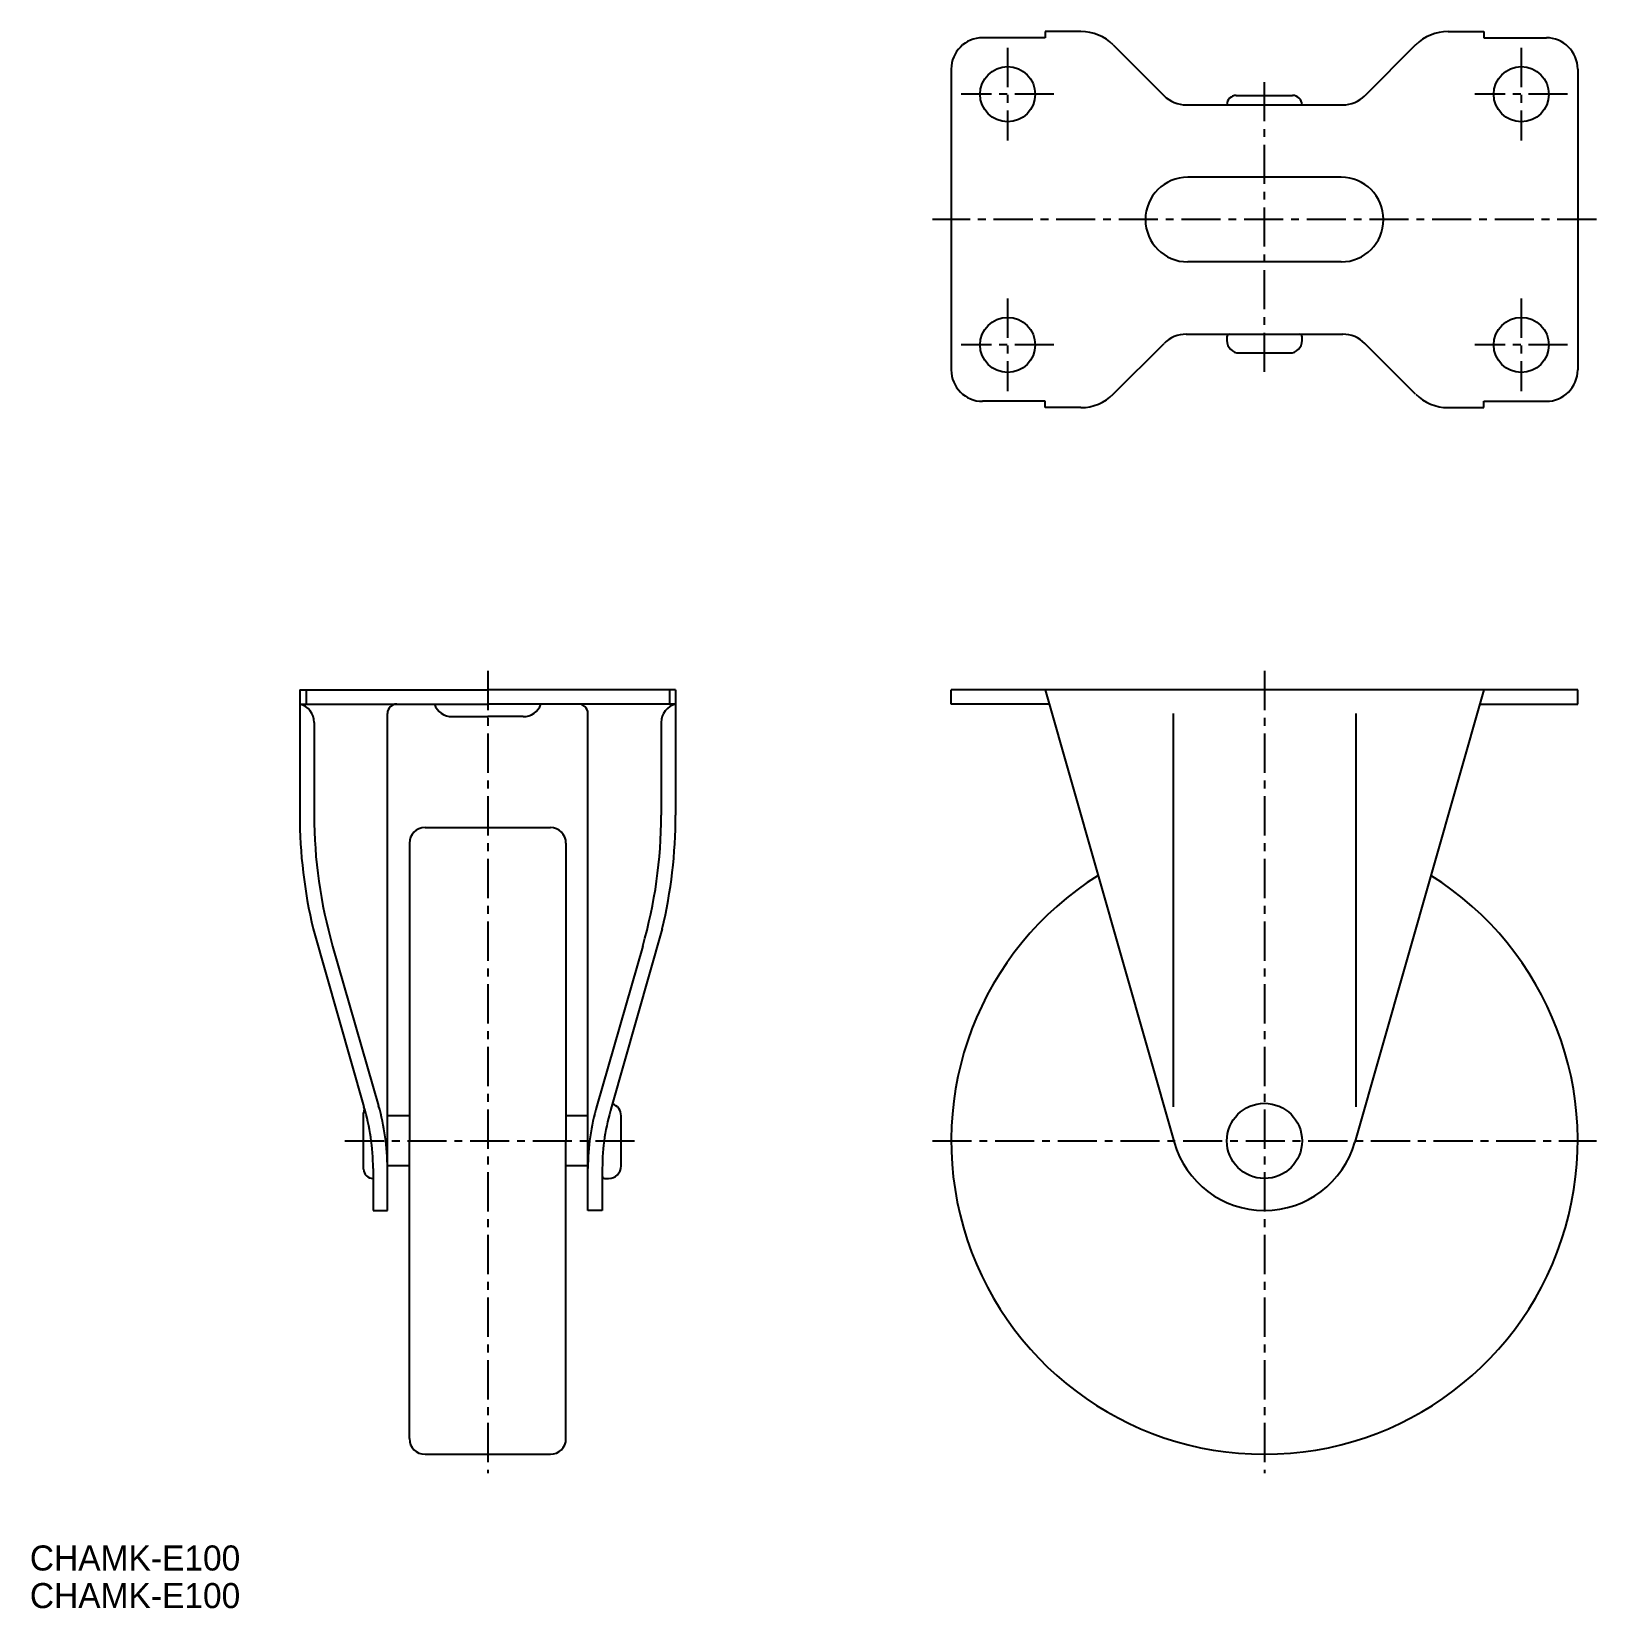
# Model space of a CAD drawing. Extents: x -410 to -160, y 12 to 264.
import ezdxf

# ---------------------------------------------------------------- set-up
doc = ezdxf.new("R2010")
doc.units = 0
doc.header["$LTSCALE"] = 5
doc.linetypes.add('CENTER', pattern=[2, 1.25, -0.25, 0.25, -0.25])
doc.layers.get('0').update_dxf_attribs({"linetype": 'CONTINUOUS'})
doc.layers.get('DEFPOINTS').update_dxf_attribs({"linetype": 'CONTINUOUS'})
doc.layers.add('CENTER', color=1, linetype='CENTER')

msp = doc.modelspace()

# ---------------------------------------------------------------- linework, layer by layer
at = {"color": 7, "linetype": 'CONTINUOUS'}
for p, q in [((-248.1, 262.69), (-258.1, 262.69)), ((-242.39, 263.69), (-248.1, 263.69)), ((-248.1, 263.69), (-248.1, 262.69)), ((-183.8, 263.69), (-178.1, 263.69)), ((-178.1, 263.69), (-178.1, 262.69)), ((-178.1, 262.69), (-168.1, 262.69)), ((-237.23, 261.56), (-229.13, 253.46)), ((-188.97, 261.56), (-197.06, 253.46)), ((-263.1, 257.69), (-263.1, 209.69)), ((-163.1, 257.69), (-163.1, 209.69)), ((-225.6, 251.99), (-200.6, 251.99)), ((-217.6, 253.5), (-208.6, 253.5)), ((-200.85, 240.44), (-225.35, 240.44)), ((-200.85, 226.94), (-225.35, 226.94)), ((-237.23, 205.83), (-229.13, 213.93)), ((-225.6, 215.39), (-200.6, 215.39)), ((-219.1, 215), (-219.1, 214.4)), ((-207.1, 214.4), (-207.1, 215)), ((-188.97, 205.83), (-197.06, 213.93)), ((-217.1, 212.4), (-209.1, 212.4)), ((-248.1, 204.69), (-258.1, 204.69)), ((-248.1, 203.69), (-248.1, 204.69)), ((-178.1, 204.69), (-168.1, 204.69)), ((-178.1, 203.69), (-178.1, 204.69)), ((-242.39, 203.69), (-248.1, 203.69)), ((-183.8, 203.69), (-178.1, 203.69)), ((-367.1, 158.67), (-367.1, 138.65)), ((-367.1, 158.67), (-337.1, 158.67)), ((-366.1, 158.67), (-366.1, 156.37)), ((-307.1, 158.67), (-337.1, 158.67)), ((-308.1, 158.67), (-308.1, 156.37)), ((-307.1, 158.67), (-307.1, 138.65)), ((-163.1, 158.67), (-263.1, 158.67)), ((-263.1, 156.37), (-263.1, 158.67)), ((-248.1, 158.67), (-227.52, 86.46)), ((-178.1, 158.67), (-198.67, 86.46)), ((-163.1, 156.37), (-163.1, 158.67)), ((-367.1, 156.37), (-337.1, 156.37)), ((-307.1, 156.37), (-337.1, 156.37)), ((-247.35, 156.37), (-263.1, 156.37)), ((-178.85, 156.37), (-163.1, 156.37)), ((-353.1, 75.57), (-353.1, 154.87)), ((-342.77, 154.37), (-337.1, 154.37)), ((-331.43, 154.37), (-337.1, 154.37)), ((-321.1, 75.57), (-321.1, 154.87)), ((-227.67, 154.87), (-227.67, 92.11)), ((-198.53, 154.87), (-198.53, 92.11)), ((-364.8, 153.45), (-364.8, 138.65)), ((-309.4, 153.45), (-309.4, 138.65)), ((-347.1, 136.67), (-327.1, 136.67)), ((-349.6, 134.17), (-349.6, 86.67)), ((-324.6, 134.17), (-324.6, 86.67)), ((-364.96, 120.53), (-356.86, 92.11)), ((-309.24, 120.53), (-317.34, 92.11)), ((-361.85, 117.76), (-354.51, 92.28)), ((-312.35, 117.76), (-319.69, 92.28)), ((-356.9, 82.17), (-356.9, 91.17)), ((-349.6, 90.67), (-353.1, 90.67)), ((-321.1, 90.67), (-324.6, 90.67)), ((-315.8, 82.67), (-315.8, 90.67)), ((-349.6, 39.17), (-349.6, 86.67)), ((-324.6, 39.17), (-324.6, 86.67)), ((-355.4, 82.28), (-355.4, 75.57)), ((-349.6, 82.67), (-353.1, 82.67)), ((-321.1, 82.67), (-324.6, 82.67)), ((-318.8, 82.28), (-318.8, 75.57)), ((-318.4, 80.67), (-317.8, 80.67)), ((-355.4, 75.57), (-353.1, 75.57)), ((-318.8, 75.57), (-321.1, 75.57)), ((-347.1, 36.67), (-327.1, 36.67))]:
    msp.add_line(p, q, dxfattribs=at)
for centre, radius in [((-254.1, 253.69), 4.4), ((-172.1, 253.69), 4.4), ((-254.1, 213.69), 4.4), ((-172.1, 213.69), 4.4), ((-213.1, 86.67), 6)]:
    msp.add_circle(centre, radius, dxfattribs=at)
for centre, radius, start, end in [((-258.1, 257.69), 5, 90, 180), ((-242.39, 256.39), 7.3, 45, 90), ((-183.8, 256.39), 7.3, 90, 135), ((-168.1, 257.69), 5, 0, 90), ((-225.6, 256.99), 5, 225, 270), ((-217.6, 252), 1.5, 90, 180), ((-208.6, 252), 1.5, 0, 90), ((-200.6, 256.99), 5, 270, 315), ((-225.35, 233.69), 6.75, 90, 270), ((-200.85, 233.69), 6.75, 270, 90), ((-225.6, 210.39), 5, 90, 135), ((-218.7, 215), 0.4, 90, 180), ((-217.1, 214.4), 2, 180, 270), ((-209.1, 214.4), 2, 270, 0), ((-207.5, 215), 0.4, 0, 90), ((-200.6, 210.39), 5, 45, 90), ((-258.1, 209.69), 5, 180, 270), ((-168.1, 209.69), 5, 270, 0), ((-242.39, 210.99), 7.3, 270, 315), ((-183.8, 210.99), 7.3, 225, 270), ((-367.8, 153.45), 3, 0, 76.5066), ((-351.6, 154.87), 1.5, 90, 180), ((-342.77, 157.37), 3, 199.4712, 270), ((-331.43, 157.37), 3, 270, 340.5288), ((-322.6, 154.87), 1.5, 0, 90), ((-306.4, 153.45), 3, 103.4934, 180), ((-289.34, 138.65), 77.76, 180, 193.4733), ((-289.34, 138.65), 75.46, 180, 196.0697), ((-384.86, 138.65), 75.46, 343.9303, 0), ((-384.86, 138.65), 77.76, 346.5267, 0), ((-347.1, 134.17), 2.5, 90, 180), ((-327.1, 134.17), 2.5, 360, 90), ((-213.1, 86.67), 50, 122.0816, 57.9184), ((-355.4, 91.17), 1.5, 155.5225, 180), ((-389.23, 82.28), 33.83, 0, 16.8948), ((-389.23, 82.28), 36.13, 0, 16.0697), ((-284.97, 82.28), 36.13, 163.9303, 180), ((-284.97, 82.28), 33.83, 163.1052, 180), ((-317.8, 90.67), 2, 0, 72.7199), ((-213.1, 90.57), 15, 195.9033, 344.0967), ((-355.4, 82.17), 1.5, 180, 270), ((-318.4, 81.07), 0.4, 180, 270), ((-317.8, 82.67), 2, 270, 0), ((-347.1, 39.17), 2.5, 180, 270), ((-327.1, 39.17), 2.5, 270, 0)]:
    msp.add_arc(centre, radius, start, end, dxfattribs=at)
at = {"layer": 'CENTER', "color": 1, "linetype": 'CENTER'}
for p, q in [((-254.1, 261.09), (-254.1, 246.29)), ((-172.1, 261.09), (-172.1, 246.29)), ((-213.1, 209.39), (-213.1, 256.5)), ((-246.7, 253.69), (-261.5, 253.69)), ((-164.7, 253.69), (-179.5, 253.69)), ((-160.1, 233.69), (-266.1, 233.69)), ((-254.1, 221.09), (-254.1, 206.29)), ((-172.1, 221.09), (-172.1, 206.29)), ((-246.7, 213.69), (-261.5, 213.69)), ((-164.7, 213.69), (-179.5, 213.69)), ((-337.1, 161.67), (-337.1, 33.67)), ((-213.1, 161.67), (-213.1, 33.67)), ((-359.9, 86.67), (-312.78, 86.67)), ((-266.1, 86.67), (-160.1, 86.67))]:
    msp.add_line(p, q, dxfattribs=at)
at = {"layer": 'DEFPOINTS', "color": 0, "linetype": 'BYBLOCK'}
for p in [(-168.1, 262.69), (-263.1, 209.69), (-163.1, 209.69), (-168.1, 204.69)]:
    msp.add_point(p, dxfattribs=at)

# ---------------------------------------------------------------- texts
at = {"color": 7, "linetype": 'CONTINUOUS'}
for p in [(-410.19, 18.12), (-410.19, 12.12)]:
    msp.add_text('CHAMK-E100', height=4, dxfattribs=at).set_placement(p)

doc.saveas('drawing.dxf')
